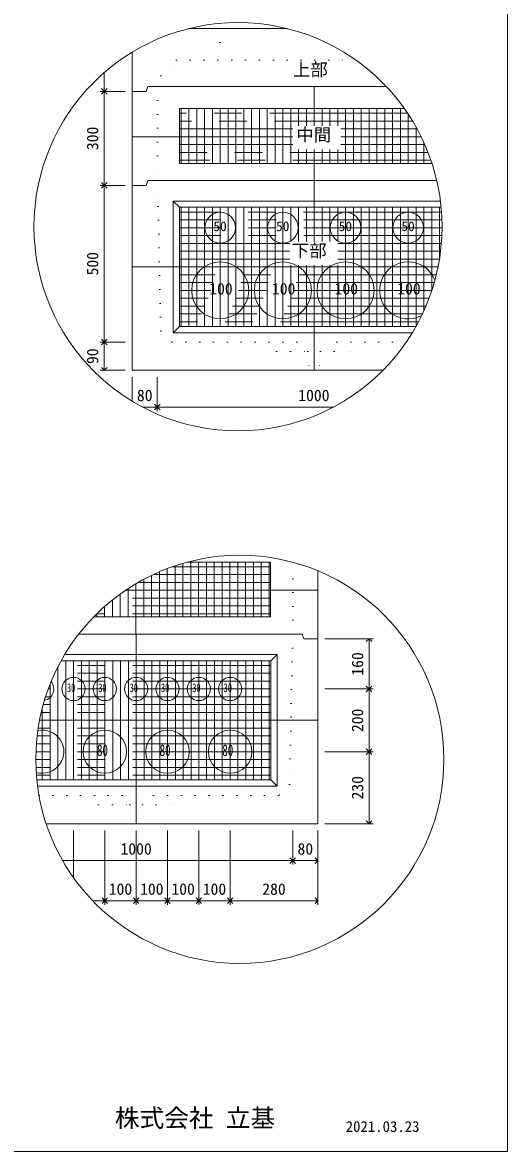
# Model space of a CAD drawing. Units: millimetres, scale not verified. Extents: x -4890 to 18490, y -2294 to 2294.
# Drawn here: x -2944 to -1830, y -1981 to 612 of the extents above; entities that cross this region are included whole.
import ezdxf
from ezdxf.enums import TextEntityAlignment as Align

# ---------------------------------------------------------------- set-up
doc = ezdxf.new("R2010")
doc.units = ezdxf.units.MM
doc.header["$LTSCALE"] = 10
for name, pattern in [('DASHED1', [1.8, 1.2, -0.6]), ('USER2', [50.8, 31.75, -6.35, 6.35, -6.35]), ('USER5', [3.185, 0.01, -3.175])]:
    doc.linetypes.add(name, pattern=pattern)
for name, color, linetype, lineweight in [('0-2_waku', 7, 'Continuous', 18), ('0-3_gaikei', 7, 'Continuous', 18), ('0-4_kakure', 7, 'DASHED1', 18), ('0-5_sunpou', 7, 'Continuous', 5), ('0-8_hole', 7, 'Continuous', 18), ('0-9_uchigawa', 6, 'Continuous', 18), ('0-E_文字１', 7, 'Continuous', 18), ('0-F_コア部分\u3000寸法補助線3', 150, 'USER2', 18), ('1-0_コア部分\u3000寸法補助線2', 150, 'USER2', 18), ('1-1_コア部分\u3000中心補助線', 1, 'Continuous', 18), ('1-2_コア部分\u3000寸法補助線', 7, 'USER2', 5), ('1-3_uchigawa2', 6, 'USER2', 18)]:
    doc.layers.add(name, color=color, linetype=linetype, lineweight=lineweight)
doc.styles.add('ＭＳ ゴシック', font='')
doc.styles.get('ＭＳ ゴシック').set_extended_font_data('MS Gothic')

# ---------------------------------------------------------------- blocks, each defined once
blk = doc.blocks.new('_Open90')
at = {"layer": '0-5_sunpou'}
blk.add_line((0, 0), (-1, 0), dxfattribs=at)
blk.add_lwpolyline([(-0.5, 0.5), (0, 0), (-0.5, -0.5)], dxfattribs=at)

msp = doc.modelspace()

# ---------------------------------------------------------------- linework, layer by layer
at = {"layer": '0-2_waku'}
for p in [(-1830.01, 2294.11), (-4890.01, -1980.89), (-4890.01, -1980.89), (-4890.01, -1980.89), (-4890.01, -1980.89)]:
    msp.add_line(p, (-1830.01, -1980.89), dxfattribs=at)
at = {"layer": '0-3_gaikei'}
for p, q in [((-2562.75, 598.47), (-2508.71, 598.47)), ((-2562.75, 598.47), (-2508.71, 598.47)), ((-2562.75, 598.47), (-2508.71, 598.47)), ((-2335.65, 598.47), (-2562.75, 598.47)), ((-2562.71, 598.47), (-2335.65, 598.47)), ((-2562.71, 598.47), (-2335.65, 598.47)), ((-2692.31, 454.47), (-2692.31, 544.48)), ((-2692.31, 454.47), (-2692.31, -186.33)), ((-2659.91, 454.47), (-2692.31, 454.47)), ((-2659.91, 454.47), (-2692.31, 454.47)), ((-2656.31, 465.27), (-2659.91, 454.47)), ((-2274.09, 465.27), (-2655.69, 465.27)), ((-2108.11, 465.27), (-2274.71, 465.27)), ((-2659.91, 238.47), (-2692.31, 238.47)), ((-2659.91, 238.47), (-2692.31, 238.47)), ((-2656.31, 249.27), (-2659.91, 238.47)), ((-2274.09, 249.27), (-2655.69, 249.27)), ((-1992.4, 249.27), (-2274.71, 249.27)), ((-2692.31, -186.33), (-2116, -186.33)), ((-2692.31, -186.33), (-2116, -186.33)), ((-2692.31, -186.33), (-2116, -186.33)), ((-2265.61, -1004.92), (-2265.61, -646.97)), ((-2301.61, -792.52), (-2298.01, -803.32)), ((-2265.61, -803.32), (-2298.01, -803.32))]:
    msp.add_line(p, q, dxfattribs=at)
for points in [[(-2889.92, -1228.12), (-2265.61, -1228.12), (-2265.61, -803.32)], [(-2880.77, -1228.12), (-2265.61, -1228.12), (-2265.61, -803.32)], [(-2301.61, -792.52), (-2683.21, -792.52), (-2815.27, -792.52)]]:
    msp.add_lwpolyline(points, dxfattribs=at)
at = {"layer": '0-4_kakure', "linetype": 'USER5'}
for p, q in [((-2490.71, 598.47), (-2490.71, 610.58)), ((-2490.71, 598.47), (-2490.71, 526.47)), ((-2626.89, 490.47), (-2590.89, 526.47)), ((-2590.89, 526.47), (-2178.62, 526.47)), ((-2626.89, 490.47), (-2634.09, 465.27)), ((-2634.09, 465.27), (-2634.09, 249.27)), ((-2626.66, -96.33), (-2634.09, 249.27)), ((-2626.66, -96.33), (-2600.91, -121.53)), ((-2600.91, -121.53), (-2274.09, -121.53)), ((-2360.49, -143.13), (-2382.09, -121.53)), ((-2062.45, -121.53), (-2274.09, -121.53)), ((-2187.69, -143.13), (-2166.09, -121.53)), ((-2360.49, -143.13), (-2288.49, -143.13)), ((-2288.49, -143.13), (-2285.61, -186.33)), ((-2259.69, -143.13), (-2262.57, -186.33)), ((-2259.69, -143.13), (-2187.69, -143.13)), ((-2323.2, -792.52), (-2323.2, -627.39)), ((-2323.2, -792.52), (-2330.64, -1138.12)), ((-2330.64, -1138.12), (-2356.38, -1163.32)), ((-2906.44, -1163.32), (-2683.2, -1163.32)), ((-2769.6, -1184.92), (-2791.2, -1163.32)), ((-2356.38, -1163.32), (-2683.2, -1163.32)), ((-2596.8, -1184.92), (-2575.2, -1163.32)), ((-2769.6, -1184.92), (-2697.6, -1184.92)), ((-2697.6, -1184.92), (-2694.72, -1228.12)), ((-2668.8, -1184.92), (-2671.68, -1228.12)), ((-2668.8, -1184.92), (-2596.8, -1184.92))]:
    msp.add_line(p, q, dxfattribs=at)
at = {"layer": '0-5_sunpou', "color": 150, "lineweight": 18}
for p, q in [((-2756.62, 497.58), (-2756.62, 467.43)), ((-2708.15, 454.47), (-2765.98, 454.47)), ((-2723.99, 454.47), (-2765.98, 454.47)), ((-2756.62, 441.51), (-2756.62, 251.43)), ((-2708.15, 238.47), (-2765.98, 238.47)), ((-2708.15, 238.47), (-2765.98, 238.47)), ((-2756.62, 225.51), (-2756.62, -108.57)), ((-2708.15, -121.53), (-2765.98, -121.53)), ((-2723.99, -121.53), (-2765.98, -121.53)), ((-2756.62, -134.49), (-2756.62, -173.37)), ((-2708.15, -186.33), (-2765.98, -186.33)), ((-2692.31, -202.17), (-2692.31, -257.39)), ((-2634.71, -202.17), (-2634.71, -280.24)), ((-2634.71, -202.17), (-2634.71, -280.24)), ((-2668.52, -270.88), (-2647.67, -270.88)), ((-2621.75, -270.88), (-2229.88, -270.88)), ((-2249.77, -803.32), (-2138.45, -803.32)), ((-2147.81, -816.28), (-2147.81, -905.56)), ((-2249.77, -918.52), (-2138.45, -918.52)), ((-2249.77, -918.52), (-2138.45, -918.52)), ((-2147.81, -931.48), (-2147.81, -1049.56)), ((-2249.77, -1062.52), (-2138.45, -1062.52)), ((-2249.77, -1062.52), (-2138.45, -1062.52)), ((-2147.81, -1075.48), (-2147.81, -1215.16)), ((-2827.2, -1243.96), (-2827.2, -1351.76)), ((-2755.2, -1243.96), (-2755.2, -1414.42)), ((-2755.2, -1243.96), (-2755.2, -1414.42)), ((-2683.2, -1243.96), (-2683.2, -1414.42)), ((-2683.2, -1243.96), (-2683.2, -1414.42)), ((-2611.2, -1243.96), (-2611.2, -1414.42)), ((-2611.2, -1243.96), (-2611.2, -1414.42)), ((-2539.2, -1243.96), (-2539.2, -1414.42)), ((-2539.2, -1243.96), (-2539.2, -1414.42)), ((-2467.2, -1243.96), (-2467.2, -1414.42)), ((-2467.2, -1243.96), (-2467.2, -1414.42)), ((-2323.21, -1243.96), (-2323.21, -1322.02)), ((-2323.21, -1243.96), (-2323.21, -1322.02)), ((-2265.61, -1243.96), (-2265.61, -1322.02)), ((-2265.61, -1243.96), (-2265.61, -1414.42)), ((-2249.77, -1228.12), (-2138.45, -1228.12)), ((-2852.17, -1312.66), (-2336.17, -1312.66)), ((-2310.25, -1312.66), (-2278.57, -1312.66)), ((-2783.07, -1405.06), (-2768.16, -1405.06)), ((-2742.24, -1405.06), (-2696.16, -1405.06)), ((-2670.24, -1405.06), (-2624.16, -1405.06)), ((-2598.24, -1405.06), (-2552.16, -1405.06)), ((-2526.24, -1405.06), (-2480.16, -1405.06)), ((-2454.24, -1405.06), (-2278.57, -1405.06))]:
    msp.add_line(p, q, dxfattribs=at)
for centre in [(-2449.2, 143.55), (-2445, -1080.17)]:
    msp.add_circle(centre, 468.88, dxfattribs=at)
at = {"layer": '0-8_hole'}
for centre, radius in [((-2490.09, 141.27), 35.28), ((-2346.09, 141.27), 35.28), ((-2202.09, 141.27), 35.28), ((-2058.09, 141.27), 35.28), ((-2490.09, -2.73), 65.52), ((-2346.09, -2.73), 65.52), ((-2202.09, -2.73), 65.52), ((-2827.2, -918.52), 26.64), ((-2755.2, -918.52), 26.64), ((-2683.2, -918.52), 26.64), ((-2611.2, -918.52), 26.64), ((-2539.2, -918.52), 26.64), ((-2467.2, -918.52), 26.64), ((-2755.2, -1062.52), 49.68), ((-2611.2, -1062.52), 49.68), ((-2467.2, -1062.52), 49.68)]:
    msp.add_circle(centre, radius, dxfattribs=at)
for centre, radius, start, end in [((-2058.09, -2.73), 65.52, 20.66629, 298.32089), ((-2899.2, -918.52), 26.64, 281.59033, 39.2294), ((-2899.2, -1062.52), 49.68, 253.99064, 101.55918)]:
    msp.add_arc(centre, radius, start, end, dxfattribs=at)
at = {"layer": '0-9_uchigawa'}
for p, q in [((-2598.09, 202.47), (-2583.69, 188.07)), ((-2598.09, -99.93), (-2598.09, 202.47)), ((-2583.69, 188.07), (-2274.09, 188.07)), ((-2583.69, -85.53), (-2583.69, 188.07)), ((-2274.09, 188.07), (-1982.44, 188.07)), ((-2598.09, -99.93), (-2583.69, -85.53)), ((-2598.09, -99.93), (-2048.5, -99.93)), ((-2583.69, -85.53), (-2040.1, -85.53)), ((-2373.6, -1127.32), (-2373.6, -853.72)), ((-2359.2, -1141.72), (-2359.2, -839.32)), ((-2911.5, -1127.32), (-2373.6, -1127.32)), ((-2359.2, -1141.72), (-2373.6, -1127.32)), ((-2909.81, -1141.72), (-2359.2, -1141.72))]:
    msp.add_line(p, q, dxfattribs=at)
for points in [[(-2598.09, 202.47), (-2274.09, 202.47), (-1984.04, 202.47)], [(-2855.56, -853.72), (-2683.2, -853.72), (-2373.6, -853.72), (-2359.2, -839.32)], [(-2847.29, -839.32), (-2683.2, -839.32), (-2359.2, -839.32)]]:
    msp.add_lwpolyline(points, dxfattribs=at)
at = {"layer": '0-F_コア部分\u3000寸法補助線3'}
for p, q in [((-2580.09, 288.87), (-2580.09, 414.87)), ((-2544.09, 288.87), (-2544.09, 414.87)), ((-2508.09, 288.87), (-2508.09, 414.87)), ((-2472.09, 288.87), (-2472.09, 414.87)), ((-2436.09, 288.87), (-2436.09, 414.87)), ((-2400.09, 288.87), (-2400.09, 414.87)), ((-2364.09, 288.87), (-2364.09, 414.87)), ((-2328.09, 288.87), (-2328.09, 414.87)), ((-2292.09, 375.09), (-2292.09, 414.87)), ((-2256.09, 375.09), (-2256.09, 414.87)), ((-2220.09, 375.09), (-2220.09, 414.87)), ((-2184.09, 288.87), (-2184.09, 414.87)), ((-2148.09, 288.87), (-2148.09, 414.87)), ((-2112.09, 288.87), (-2112.09, 414.87)), ((-2076.09, 288.87), (-2076.09, 414.87)), ((-2323.09, 368.07), (-2583.69, 368.07)), ((-2037.58, 368.07), (-2212.93, 368.07)), ((-2040.09, 288.87), (-2040.09, 372.62)), ((-2323.09, 332.07), (-2583.69, 332.07)), ((-2292.09, 288.87), (-2292.09, 321.19)), ((-2256.09, 288.87), (-2256.09, 321.19)), ((-2220.09, 288.87), (-2220.09, 321.19)), ((-2019.89, 332.07), (-2212.93, 332.07)), ((-2004.09, 288.87), (-2004.09, 290.93)), ((-2580.09, -85.53), (-2580.09, 188.07)), ((-2544.09, -85.53), (-2544.09, 188.07)), ((-2508.09, -85.53), (-2508.09, 188.07)), ((-2472.09, -85.53), (-2472.09, 188.07)), ((-2436.09, -85.53), (-2436.09, 188.07)), ((-2400.09, -85.53), (-2400.09, 188.07)), ((-2364.09, -85.53), (-2364.09, 188.07)), ((-2328.09, 109.29), (-2328.09, 188.07)), ((-2292.09, 109.29), (-2292.09, 188.07)), ((-2256.09, 109.29), (-2256.09, 188.07)), ((-2220.09, 109.29), (-2220.09, 188.07)), ((-2184.09, -85.53), (-2184.09, 188.07)), ((-2148.09, -85.53), (-2148.09, 188.07)), ((-2112.09, -85.53), (-2112.09, 188.07)), ((-2076.09, -85.53), (-2076.09, 188.07)), ((-2040.09, -85.53), (-2040.09, 188.07)), ((-2004.09, -3.84), (-2004.09, 188.07)), ((-1981.54, 177.27), (-2583.69, 177.27)), ((-1980.33, 141.27), (-2583.69, 141.27)), ((-2329.72, 105.27), (-2583.69, 105.27)), ((-1981.89, 105.27), (-2219.55, 105.27)), ((-2329.72, 69.27), (-2583.69, 69.27)), ((-2328.09, -85.53), (-2328.09, 55.39)), ((-2292.09, -85.53), (-2292.09, 55.39)), ((-2256.09, -85.53), (-2256.09, 55.39)), ((-2220.09, -85.53), (-2220.09, 55.39)), ((-1986.25, 69.27), (-2219.55, 69.27)), ((-1993.48, 33.27), (-2583.69, 33.27)), ((-2003.73, -2.73), (-2583.69, -2.73)), ((-2017.21, -38.73), (-2583.69, -38.73)), ((-2034.23, -74.73), (-2583.69, -74.73)), ((-2593.82, -752.92), (-2593.82, -635.54)), ((-2557.82, -752.92), (-2557.82, -626.92)), ((-2521.82, -752.92), (-2521.82, -626.92)), ((-2485.82, -752.92), (-2485.82, -626.92)), ((-2449.82, -752.92), (-2449.82, -626.92)), ((-2413.82, -752.92), (-2413.82, -626.92)), ((-2377.82, -752.92), (-2377.82, -626.92)), ((-2374.22, -673.72), (-2678.76, -673.72)), ((-2665.82, -752.92), (-2665.82, -666.55)), ((-2629.82, -752.92), (-2629.82, -649.26)), ((-2701.82, -752.92), (-2701.82, -687.89)), ((-2737.82, -752.92), (-2737.82, -713.97)), ((-2374.22, -709.72), (-2732.42, -709.72)), ((-2773.82, -752.92), (-2773.82, -745.92)), ((-2845.2, -1127.32), (-2845.2, -853.72)), ((-2809.2, -1127.32), (-2809.2, -853.72)), ((-2773.2, -1127.32), (-2773.2, -853.72)), ((-2737.2, -1127.32), (-2737.2, -853.72)), ((-2701.2, -1127.32), (-2701.2, -853.72)), ((-2665.2, -1127.32), (-2665.2, -853.72)), ((-2629.2, -1127.32), (-2629.2, -853.72)), ((-2593.2, -1127.32), (-2593.2, -853.72)), ((-2557.2, -1127.32), (-2557.2, -853.72)), ((-2521.2, -1127.32), (-2521.2, -853.72)), ((-2485.2, -1127.32), (-2485.2, -853.72)), ((-2449.2, -1127.32), (-2449.2, -853.72)), ((-2413.2, -1127.32), (-2413.2, -853.72)), ((-2377.2, -1127.32), (-2377.2, -853.72)), ((-2373.6, -864.52), (-2861.34, -864.52)), ((-2373.6, -900.52), (-2878.09, -900.52)), ((-2881.2, -1127.32), (-2881.2, -908.22)), ((-2373.6, -936.52), (-2891.33, -936.52)), ((-2373.6, -972.52), (-2901.35, -972.52)), ((-2373.6, -1008.52), (-2908.37, -1008.52)), ((-2373.6, -1044.52), (-2912.52, -1044.52)), ((-2373.6, -1080.52), (-2913.87, -1080.52)), ((-2373.6, -1116.52), (-2912.46, -1116.52))]:
    msp.add_line(p, q, dxfattribs=at)
at = {"layer": '1-0_コア部分\u3000寸法補助線2'}
for p, q in [((-2562.09, 288.87), (-2562.09, 414.87)), ((-2526.09, 288.87), (-2526.09, 414.87)), ((-2490.09, 288.87), (-2490.09, 414.87)), ((-2454.09, 288.87), (-2454.09, 414.87)), ((-2382.09, 288.87), (-2382.09, 414.87)), ((-2310.09, 375.09), (-2310.09, 414.87)), ((-2238.09, 375.09), (-2238.09, 414.87)), ((-2166.09, 288.87), (-2166.09, 414.87)), ((-2094.09, 288.87), (-2094.09, 414.87)), ((-2047.92, 386.07), (-2583.69, 386.07)), ((-2012.43, 314.07), (-2583.69, 314.07)), ((-2310.09, 288.87), (-2310.09, 321.19)), ((-2238.09, 288.87), (-2238.09, 321.19)), ((-2022.09, 288.87), (-2022.09, 337)), ((-2526.09, -85.53), (-2526.09, 188.07)), ((-2490.09, -85.53), (-2490.09, 188.07)), ((-2454.09, -85.53), (-2454.09, 188.07)), ((-2382.09, -85.53), (-2382.09, 188.07)), ((-2310.09, 109.29), (-2310.09, 188.07)), ((-2238.09, 109.29), (-2238.09, 188.07)), ((-2166.09, -85.53), (-2166.09, 188.07)), ((-2094.09, -85.53), (-2094.09, 188.07)), ((-2022.09, -49.9), (-2022.09, 188.07)), ((-1980.59, 159.27), (-2583.69, 159.27)), ((-2329.72, 87.27), (-2583.69, 87.27)), ((-1983.72, 87.27), (-2219.55, 87.27)), ((-2310.09, -85.53), (-2310.09, 55.39)), ((-2238.09, -85.53), (-2238.09, 55.39)), ((-1998.22, 15.27), (-2583.69, 15.27)), ((-2025.25, -56.73), (-2583.69, -56.73)), ((-2575.82, -752.92), (-2575.82, -629.91)), ((-2503.82, -752.92), (-2503.82, -626.92)), ((-2431.82, -752.92), (-2431.82, -626.92)), ((-2647.82, -752.92), (-2647.82, -657.43)), ((-2374.22, -655.72), (-2644.22, -655.72)), ((-2719.82, -752.92), (-2719.82, -700.28)), ((-2374.22, -727.72), (-2754.23, -727.72)), ((-2791.2, -1127.32), (-2791.2, -853.72)), ((-2719.2, -1127.32), (-2719.2, -853.72)), ((-2647.2, -1127.32), (-2647.2, -853.72)), ((-2575.2, -1127.32), (-2575.2, -853.72)), ((-2503.2, -1127.32), (-2503.2, -853.72)), ((-2431.2, -1127.32), (-2431.2, -853.72)), ((-2863.2, -1127.32), (-2863.2, -868.16)), ((-2373.6, -882.52), (-2870.18, -882.52)), ((-2373.6, -954.52), (-2896.72, -954.52)), ((-2899.2, -1127.32), (-2899.2, -963.81)), ((-2373.6, -1026.52), (-2910.79, -1026.52)), ((-2373.6, -1098.52), (-2913.51, -1098.52))]:
    msp.add_line(p, q, dxfattribs=at)
at = {"layer": '1-1_コア部分\u3000中心補助線'}
for p, q in [((-2274.09, 375.09), (-2274.09, 465.27)), ((-2323.09, 350.07), (-2692.31, 350.07)), ((-2028.26, 350.07), (-2212.93, 350.07)), ((-2274.09, 249.27), (-2274.09, 321.19)), ((-2274.09, 109.29), (-2274.09, 249.27)), ((-2274.09, -186.33), (-2274.09, 55.39)), ((-2691.69, 51.27), (-1989.5, 51.27)), ((-2266.83, -691.72), (-2707.59, -691.72)), ((-2683.82, -792.52), (-2683.82, -676.67)), ((-2683.2, -1228.12), (-2683.2, -792.52)), ((-2905.22, -990.52), (-2265.6, -990.52))]:
    msp.add_line(p, q, dxfattribs=at)
at = {"layer": '1-2_コア部分\u3000寸法補助線'}
for p, q in [((-2059.36, 404.07), (-2583.69, 404.07)), ((-2562.09, 288.87), (-2562.09, 414.87)), ((-2490.09, 288.87), (-2490.09, 414.87)), ((-2418.09, 288.87), (-2418.09, 414.87)), ((-2346.09, 288.87), (-2346.09, 414.87)), ((-2202.09, 288.87), (-2202.09, 414.87)), ((-2130.09, 288.87), (-2130.09, 414.87)), ((-2058.09, 288.87), (-2058.09, 402.15)), ((-2005.83, 296.07), (-2583.69, 296.07)), ((-2562.09, -85.53), (-2562.09, 188.07)), ((-2490.09, -85.53), (-2490.09, 188.07)), ((-2418.09, -85.53), (-2418.09, 188.07)), ((-2346.09, -85.53), (-2346.09, 188.07)), ((-2202.09, -85.53), (-2202.09, 188.07)), ((-2130.09, -85.53), (-2130.09, 188.07)), ((-2058.09, -85.53), (-2058.09, 188.07)), ((-1986.09, 70.23), (-1986.09, 188.07)), ((-1980.77, 123.27), (-2583.69, 123.27)), ((-2010.05, -20.73), (-2583.69, -20.73)), ((-2611.82, -752.92), (-2611.82, -641.98)), ((-2374.22, -637.72), (-2600.19, -637.72)), ((-2539.82, -752.92), (-2539.82, -626.92)), ((-2467.82, -752.92), (-2467.82, -626.92)), ((-2395.82, -752.92), (-2395.82, -626.92)), ((-2374.22, -745.72), (-2773.61, -745.72)), ((-2755.82, -752.92), (-2755.82, -729.12)), ((-2827.2, -1127.32), (-2827.2, -853.72)), ((-2755.2, -1127.32), (-2755.2, -853.72)), ((-2611.2, -1127.32), (-2611.2, -853.72)), ((-2539.2, -1127.32), (-2539.2, -853.72)), ((-2467.2, -1127.32), (-2467.2, -853.72)), ((-2395.2, -1127.32), (-2395.2, -853.72)), ((-2373.6, -918.52), (-2885.13, -918.52)), ((-2899.2, -1127.32), (-2899.2, -963.81)), ((-2373.6, -1062.52), (-2913.54, -1062.52))]:
    msp.add_line(p, q, dxfattribs=at)
at = {"layer": '1-3_uchigawa2'}
for p, q in [((-2583.69, 414.87), (-2274.09, 414.87)), ((-2583.69, 414.87), (-2583.69, 288.87)), ((-2066.8, 414.87), (-2274.09, 414.87)), ((-2583.69, 288.87), (-2274.09, 288.87)), ((-2003.41, 288.87), (-2274.09, 288.87)), ((-2374.22, -626.92), (-2565.04, -626.92)), ((-2374.22, -626.92), (-2374.22, -752.92)), ((-2780.78, -752.92), (-2683.82, -752.92)), ((-2374.22, -752.92), (-2683.82, -752.92))]:
    msp.add_line(p, q, dxfattribs=at)

# ---------------------------------------------------------------- block references
at = {"layer": '0-5_sunpou', "xscale": 12.96, "yscale": 12.96}
for p, rotation in [((-2756.62, 454.47), 270), ((-2756.62, 454.47), 90), ((-2756.62, 238.47), 270), ((-2756.62, 238.47), 90), ((-2756.62, -121.53), 270), ((-2756.62, -121.53), 90), ((-2756.62, -186.33), 270), ((-2634.71, -270.88), 180), ((-2147.81, -803.32), 90), ((-2147.81, -918.52), 270), ((-2147.81, -918.52), 90), ((-2147.81, -1062.52), 270), ((-2147.81, -1062.52), 90), ((-2147.81, -1228.12), 270), ((-2323.21, -1312.66), 180), ((-2755.2, -1405.06), 180), ((-2683.2, -1405.06), 180), ((-2611.2, -1405.06), 180), ((-2539.2, -1405.06), 180), ((-2467.2, -1405.06), 180)]:
    msp.add_blockref('_Open90', p, dxfattribs=dict(at, rotation=rotation))
for p in [(-2634.71, -270.88), (-2323.21, -1312.66), (-2265.61, -1312.66), (-2755.2, -1405.06), (-2683.2, -1405.06), (-2611.2, -1405.06), (-2539.2, -1405.06), (-2467.2, -1405.06), (-2265.61, -1405.06)]:
    msp.add_blockref('_Open90', p, dxfattribs=at)

# ---------------------------------------------------------------- texts
at = {"layer": '0-5_sunpou', "style": 'ＭＳ ゴシック'}
for s, p in [('300', (-2762.38, 319.47)), ('500', (-2762.38, 31.47)), ('90', (-2762.38, -171.93)), ('160', (-2153.57, -887.92)), ('200', (-2153.57, -1017.52)), ('230', (-2153.57, -1172.32))]:
    msp.add_text(s, height=26.39, rotation=90, dxfattribs=at).set_placement(p, align=Align.BOTTOM_LEFT)
for s, p in [('80', (-2681.51, -265.12)), ('1000', (-2310.71, -265.12)), ('1000', (-2719.21, -1306.9)), ('80', (-2312.41, -1306.9)), ('100', (-2746.2, -1399.3)), ('100', (-2674.2, -1399.3)), ('100', (-2602.2, -1399.3)), ('100', (-2530.2, -1399.3)), ('280', (-2393.4, -1399.3))]:
    msp.add_text(s, height=26.39, dxfattribs=at).set_placement(p, align=Align.BOTTOM_LEFT)
at = {"layer": '0-E_文字１', "style": 'ＭＳ ゴシック'}
for s, height, p in [('上部', 29.33, (-2322.9, 480.83)), ('中間', 29.33, (-2315.18, 331.36)), ('50', 22.43, (-2505.64, 126.62)), ('50', 22.43, (-2361.64, 126.62)), ('50', 22.43, (-2217.64, 126.62)), ('50', 22.43, (-2073.64, 126.62)), ('下部', 29.33, (-2325.41, 65.11)), ('100', 26.39, (-2515.25, -20.14)), ('100', 26.39, (-2371.25, -20.14)), ('100', 26.39, (-2227.25, -20.14)), ('100', 26.39, (-2083.25, -20.14)), ('株式会社 立基', 41.57, (-2732.23, -1937.41)), ('2021.03.23', 24.94, (-2201.72, -1943.62))]:
    msp.add_text(s, height=height, dxfattribs=at).set_placement(p, align=Align.BOTTOM_LEFT)
at = {"layer": '0-E_文字１', "style": 'ＭＳ ゴシック', "width": 0.7}
for s, height, p in [('30', 20.19, (-2842.33, -931.87)), ('30', 20.19, (-2770.33, -931.87)), ('30', 20.19, (-2698.33, -931.87)), ('30', 20.19, (-2626.33, -931.87)), ('30', 20.19, (-2554.33, -931.87)), ('30', 20.19, (-2482.33, -931.87)), ('80', 26.39, (-2773.25, -1080.3)), ('80', 26.39, (-2629.25, -1080.3)), ('80', 26.39, (-2485.25, -1080.3))]:
    msp.add_text(s, height=height, dxfattribs=at).set_placement(p, align=Align.BOTTOM_LEFT)

doc.saveas('drawing.dxf')
